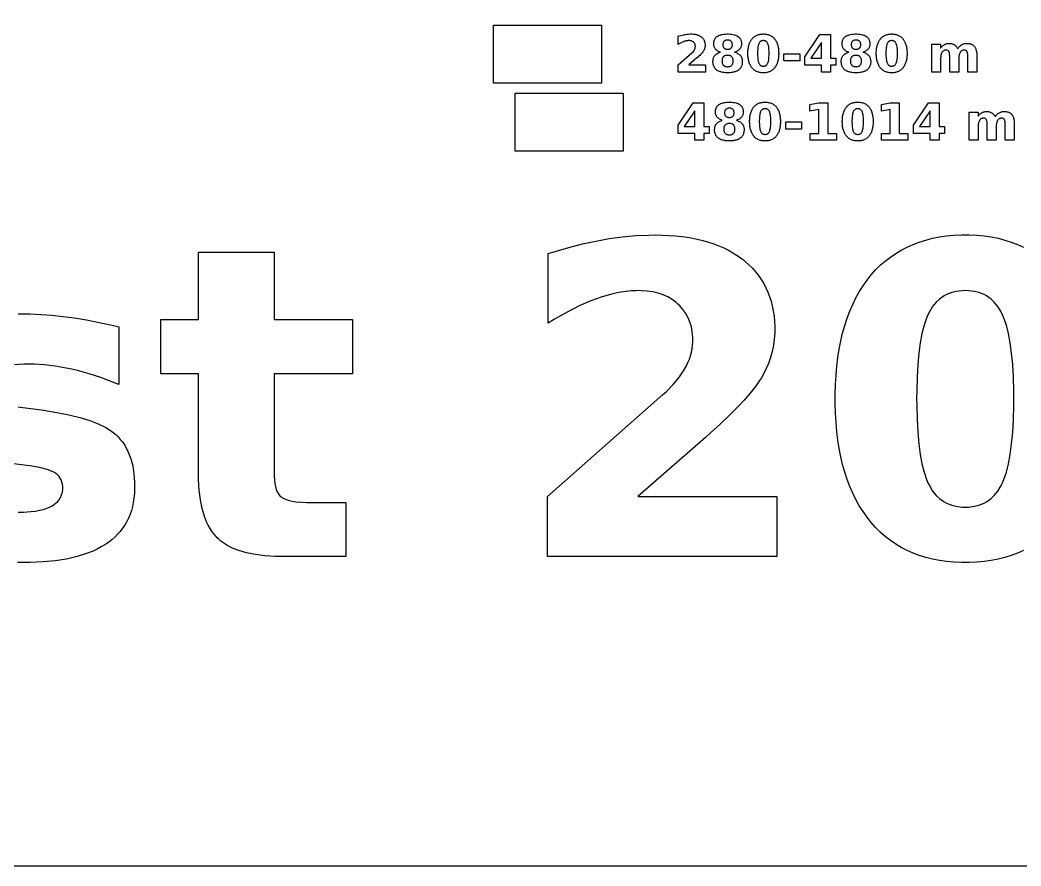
# Model space of a CAD drawing. Header units: millimetres. Extents: x 0 to 570, y 0 to 420.
# Drawn here: x 344.8 to 465.2, y 0 to 101.8 of the extents above; entities that cross this region are included whole.
import ezdxf

# ---------------------------------------------------------------- set-up
doc = ezdxf.new("R2010")
doc.units = ezdxf.units.MM
for name, color, linetype in [('LEGEND_SWATCH', 7, 'Continuous'), ('LEGEND_TEXT', 7, 'Continuous'), ('PLAQUE_OUTLINE', 7, 'Continuous'), ('TEXT_OUTLINE', 7, 'Continuous')]:
    doc.layers.add(name, color=color, linetype=linetype)

msp = doc.modelspace()

# ---------------------------------------------------------------- linework, layer by layer
at = {"layer": 'LEGEND_SWATCH'}
for points in [[(414.77, 94.2), (401.77, 94.2), (401.77, 101.2), (414.77, 101.2)], [(417.38, 93), (417.38, 86), (404.38, 86), (404.38, 93)]]:
    msp.add_lwpolyline(points, close=True, dxfattribs=at)
at = {"layer": 'LEGEND_TEXT'}
for points in [[(425.96, 98.25), (425.98, 98.3), (426, 98.35), (426.02, 98.4), (426.03, 98.45), (426.04, 98.5), (426.04, 98.55), (426.05, 98.6), (426.05, 98.62), (426.05, 98.66), (426.04, 98.74), (426.03, 98.81), (426.01, 98.88), (425.98, 98.94), (425.95, 99), (425.91, 99.06), (425.86, 99.11), (425.84, 99.13), (425.81, 99.16), (425.75, 99.2), (425.69, 99.23), (425.62, 99.26), (425.55, 99.29), (425.48, 99.31), (425.4, 99.32), (425.31, 99.33), (425.27, 99.33), (425.24, 99.33), (425.17, 99.32), (425.1, 99.31), (425.02, 99.3), (424.95, 99.29), (424.87, 99.27), (424.76, 99.24), (424.68, 99.21), (424.6, 99.18), (424.43, 99.11), (424.26, 99.02), (424.08, 98.92), (423.99, 98.87), (423.99, 99.85), (424.09, 99.88), (424.28, 99.94), (424.47, 99.99), (424.67, 100.03), (424.76, 100.05), (424.86, 100.07), (425.05, 100.09), (425.23, 100.11), (425.42, 100.12), (425.51, 100.12), (425.61, 100.12), (425.8, 100.11), (425.94, 100.09), (426.03, 100.08), (426.11, 100.06), (426.19, 100.04), (426.27, 100.02), (426.34, 99.99), (426.42, 99.97), (426.49, 99.93), (426.55, 99.9), (426.62, 99.87), (426.68, 99.83), (426.74, 99.78), (426.77, 99.76), (426.8, 99.74), (426.85, 99.69), (426.9, 99.65), (426.94, 99.59), (426.98, 99.54), (427.02, 99.49), (427.06, 99.43), (427.09, 99.37), (427.12, 99.31), (427.14, 99.24), (427.16, 99.18), (427.18, 99.11), (427.19, 99.04), (427.2, 98.96), (427.21, 98.89), (427.22, 98.81), (427.22, 98.77), (427.21, 98.73), (427.21, 98.64), (427.2, 98.55), (427.18, 98.46), (427.16, 98.37), (427.13, 98.29), (427.09, 98.21), (427.05, 98.13), (427.03, 98.09), (427, 98.05), (426.94, 97.96), (426.87, 97.87), (426.78, 97.77), (426.68, 97.66), (426.57, 97.55), (426.44, 97.43), (426.3, 97.3), (426.23, 97.23), (425.27, 96.39), (427.25, 96.39), (427.25, 95.54), (423.98, 95.54), (423.98, 96.39), (425.62, 97.84), (425.67, 97.89), (425.77, 97.99), (425.85, 98.09), (425.92, 98.18), (425.94, 98.23)], [(428.44, 98.35), (428.4, 98.41), (428.36, 98.49), (428.32, 98.56), (428.3, 98.64), (428.28, 98.73), (428.27, 98.81), (428.26, 98.91), (428.26, 98.95), (428.26, 98.99), (428.26, 99.06), (428.27, 99.12), (428.28, 99.19), (428.29, 99.25), (428.31, 99.31), (428.33, 99.37), (428.35, 99.43), (428.38, 99.48), (428.41, 99.53), (428.44, 99.58), (428.48, 99.63), (428.52, 99.68), (428.56, 99.72), (428.61, 99.76), (428.66, 99.8), (428.68, 99.82), (428.71, 99.84), (428.77, 99.87), (428.83, 99.91), (428.89, 99.94), (428.95, 99.96), (429.02, 99.99), (429.09, 100.01), (429.17, 100.03), (429.29, 100.06), (429.46, 100.09), (429.64, 100.11), (429.83, 100.12), (429.93, 100.12), (430.03, 100.12), (430.22, 100.11), (430.4, 100.09), (430.57, 100.06), (430.73, 100.02), (430.83, 99.99), (430.9, 99.97), (430.97, 99.94), (431.03, 99.91), (431.09, 99.87), (431.14, 99.84), (431.17, 99.82), (431.2, 99.8), (431.25, 99.76), (431.29, 99.72), (431.34, 99.68), (431.38, 99.63), (431.41, 99.59), (431.45, 99.54), (431.48, 99.48), (431.5, 99.43), (431.53, 99.37), (431.55, 99.31), (431.56, 99.25), (431.58, 99.19), (431.59, 99.12), (431.59, 99.06), (431.6, 98.99), (431.6, 98.95), (431.6, 98.91), (431.59, 98.81), (431.58, 98.73), (431.56, 98.64), (431.53, 98.56), (431.5, 98.49), (431.46, 98.41), (431.41, 98.35), (431.39, 98.31), (431.36, 98.28), (431.3, 98.22), (431.24, 98.17), (431.17, 98.11), (431.09, 98.07), (431.01, 98.02), (430.92, 97.98), (430.82, 97.95), (430.77, 97.93), (430.82, 97.92), (430.93, 97.88), (431.03, 97.84), (431.13, 97.79), (431.21, 97.74), (431.29, 97.68), (431.36, 97.62), (431.43, 97.56), (431.46, 97.52), (431.49, 97.49), (431.54, 97.41), (431.58, 97.33), (431.62, 97.24), (431.65, 97.16), (431.67, 97.06), (431.69, 96.96), (431.69, 96.86), (431.69, 96.8), (431.69, 96.76), (431.69, 96.68), (431.68, 96.6), (431.67, 96.53), (431.66, 96.45), (431.64, 96.38), (431.62, 96.31), (431.6, 96.25), (431.57, 96.19), (431.54, 96.12), (431.5, 96.07), (431.46, 96.01), (431.42, 95.96), (431.38, 95.91), (431.33, 95.86), (431.28, 95.81), (431.25, 95.79), (431.22, 95.77), (431.16, 95.73), (431.1, 95.69), (431.03, 95.66), (430.96, 95.63), (430.89, 95.6), (430.82, 95.57), (430.74, 95.55), (430.66, 95.53), (430.57, 95.51), (430.48, 95.49), (430.39, 95.48), (430.24, 95.46), (430.04, 95.45), (429.93, 95.45), (429.82, 95.45), (429.62, 95.46), (429.47, 95.48), (429.38, 95.49), (429.29, 95.51), (429.2, 95.53), (429.12, 95.55), (429.04, 95.57), (428.96, 95.6), (428.89, 95.63), (428.82, 95.66), (428.76, 95.69), (428.69, 95.73), (428.63, 95.77), (428.61, 95.79), (428.58, 95.81), (428.53, 95.86), (428.48, 95.91), (428.43, 95.96), (428.39, 96.01), (428.35, 96.07), (428.32, 96.12), (428.29, 96.19), (428.26, 96.25), (428.23, 96.31), (428.21, 96.38), (428.19, 96.45), (428.18, 96.53), (428.17, 96.6), (428.16, 96.68), (428.16, 96.76), (428.16, 96.8), (428.16, 96.86), (428.17, 96.96), (428.18, 97.06), (428.2, 97.16), (428.23, 97.24), (428.27, 97.33), (428.31, 97.41), (428.36, 97.49), (428.39, 97.52), (428.42, 97.56), (428.49, 97.62), (428.56, 97.68), (428.64, 97.74), (428.73, 97.79), (428.82, 97.84), (428.92, 97.88), (429.03, 97.92), (429.08, 97.93), (429.03, 97.95), (428.94, 97.98), (428.85, 98.02), (428.76, 98.07), (428.69, 98.11), (428.62, 98.17), (428.55, 98.22), (428.49, 98.28), (428.47, 98.31)], [(435.91, 96.64), (435.87, 96.54), (435.83, 96.44), (435.78, 96.35), (435.73, 96.26), (435.68, 96.18), (435.62, 96.1), (435.59, 96.06), (435.56, 96.02), (435.5, 95.95), (435.43, 95.88), (435.36, 95.82), (435.29, 95.76), (435.21, 95.71), (435.14, 95.66), (435.05, 95.62), (434.97, 95.58), (434.88, 95.55), (434.79, 95.52), (434.69, 95.5), (434.59, 95.48), (434.49, 95.46), (434.39, 95.46), (434.28, 95.45), (434.23, 95.45), (434.17, 95.45), (434.06, 95.46), (433.96, 95.46), (433.86, 95.48), (433.76, 95.5), (433.66, 95.52), (433.57, 95.55), (433.48, 95.58), (433.4, 95.62), (433.31, 95.66), (433.23, 95.71), (433.16, 95.76), (433.08, 95.82), (433.01, 95.88), (432.95, 95.95), (432.88, 96.02), (432.85, 96.06), (432.82, 96.1), (432.77, 96.18), (432.71, 96.26), (432.67, 96.35), (432.62, 96.44), (432.58, 96.54), (432.54, 96.64), (432.51, 96.74), (432.48, 96.85), (432.45, 96.96), (432.43, 97.07), (432.41, 97.19), (432.39, 97.32), (432.38, 97.45), (432.38, 97.58), (432.37, 97.71), (432.37, 97.78), (432.37, 97.85), (432.38, 97.99), (432.38, 98.12), (432.39, 98.25), (432.41, 98.37), (432.43, 98.49), (432.45, 98.61), (432.48, 98.72), (432.51, 98.83), (432.54, 98.93), (432.58, 99.03), (432.62, 99.13), (432.67, 99.22), (432.71, 99.31), (432.77, 99.39), (432.82, 99.47), (432.85, 99.51), (432.88, 99.55), (432.95, 99.62), (433.01, 99.69), (433.08, 99.75), (433.16, 99.8), (433.23, 99.86), (433.31, 99.9), (433.4, 99.95), (433.48, 99.99), (433.57, 100.02), (433.66, 100.05), (433.76, 100.07), (433.86, 100.09), (433.96, 100.1), (434.06, 100.11), (434.17, 100.12), (434.23, 100.12), (434.28, 100.12), (434.39, 100.11), (434.49, 100.1), (434.59, 100.09), (434.69, 100.07), (434.79, 100.05), (434.88, 100.02), (434.97, 99.99), (435.05, 99.95), (435.14, 99.9), (435.21, 99.86), (435.29, 99.8), (435.36, 99.75), (435.43, 99.69), (435.5, 99.62), (435.56, 99.55), (435.59, 99.51), (435.62, 99.47), (435.68, 99.39), (435.73, 99.31), (435.78, 99.22), (435.83, 99.13), (435.87, 99.03), (435.91, 98.93), (435.94, 98.83), (435.97, 98.72), (436, 98.61), (436.02, 98.49), (436.04, 98.37), (436.05, 98.25), (436.06, 98.12), (436.07, 97.99), (436.08, 97.85), (436.08, 97.78), (436.08, 97.71), (436.07, 97.58), (436.06, 97.45), (436.05, 97.32), (436.04, 97.19), (436.02, 97.07), (436, 96.96), (435.97, 96.85), (435.94, 96.74)], [(439.21, 97.35), (441.01, 100.04), (442.3, 100.04), (442.3, 97.2), (442.94, 97.2), (442.94, 96.36), (442.3, 96.36), (442.3, 95.54), (441.21, 95.54), (441.21, 96.36), (439.21, 96.36)], [(443.84, 98.41), (443.8, 98.49), (443.77, 98.56), (443.74, 98.64), (443.72, 98.73), (443.71, 98.81), (443.7, 98.91), (443.7, 98.95), (443.7, 98.99), (443.71, 99.06), (443.71, 99.12), (443.72, 99.19), (443.74, 99.25), (443.75, 99.31), (443.77, 99.37), (443.8, 99.43), (443.82, 99.48), (443.85, 99.53), (443.89, 99.58), (443.92, 99.63), (443.96, 99.68), (444.01, 99.72), (444.05, 99.76), (444.1, 99.8), (444.13, 99.82), (444.16, 99.84), (444.21, 99.87), (444.27, 99.91), (444.33, 99.94), (444.4, 99.96), (444.47, 99.99), (444.54, 100.01), (444.61, 100.03), (444.73, 100.06), (444.9, 100.09), (445.08, 100.11), (445.28, 100.12), (445.38, 100.12), (445.48, 100.12), (445.67, 100.11), (445.85, 100.09), (446.02, 100.06), (446.17, 100.02), (446.28, 99.99), (446.35, 99.97), (446.41, 99.94), (446.48, 99.91), (446.53, 99.87), (446.59, 99.84), (446.62, 99.82), (446.64, 99.8), (446.69, 99.76), (446.74, 99.72), (446.78, 99.68), (446.82, 99.63), (446.86, 99.59), (446.89, 99.54), (446.92, 99.48), (446.95, 99.43), (446.97, 99.37), (446.99, 99.31), (447.01, 99.25), (447.02, 99.19), (447.03, 99.12), (447.04, 99.06), (447.04, 98.99), (447.04, 98.95), (447.04, 98.91), (447.04, 98.81), (447.02, 98.73), (447, 98.64), (446.98, 98.56), (446.94, 98.49), (446.9, 98.41), (446.86, 98.35), (446.83, 98.31), (446.81, 98.28), (446.75, 98.22), (446.68, 98.17), (446.61, 98.11), (446.53, 98.07), (446.45, 98.02), (446.36, 97.98), (446.26, 97.95), (446.21, 97.93), (446.27, 97.92), (446.38, 97.88), (446.48, 97.84), (446.57, 97.79), (446.66, 97.74), (446.74, 97.68), (446.81, 97.62), (446.88, 97.56), (446.91, 97.52), (446.93, 97.49), (446.99, 97.41), (447.03, 97.33), (447.07, 97.24), (447.09, 97.16), (447.12, 97.06), (447.13, 96.96), (447.14, 96.86), (447.14, 96.8), (447.14, 96.76), (447.14, 96.68), (447.13, 96.6), (447.12, 96.53), (447.1, 96.45), (447.09, 96.38), (447.07, 96.31), (447.04, 96.25), (447.01, 96.19), (446.98, 96.12), (446.95, 96.07), (446.91, 96.01), (446.87, 95.96), (446.82, 95.91), (446.77, 95.86), (446.72, 95.81), (446.69, 95.79), (446.67, 95.77), (446.61, 95.73), (446.55, 95.69), (446.48, 95.66), (446.41, 95.63), (446.34, 95.6), (446.26, 95.57), (446.18, 95.55), (446.1, 95.53), (446.02, 95.51), (445.93, 95.49), (445.83, 95.48), (445.69, 95.46), (445.48, 95.45), (445.38, 95.45), (445.27, 95.45), (445.06, 95.46), (444.92, 95.48), (444.82, 95.49), (444.73, 95.51), (444.65, 95.53), (444.57, 95.55), (444.49, 95.57), (444.41, 95.6), (444.34, 95.63), (444.27, 95.66), (444.2, 95.69), (444.14, 95.73), (444.08, 95.77), (444.05, 95.79), (444.02, 95.81), (443.97, 95.86), (443.92, 95.91), (443.88, 95.96), (443.84, 96.01), (443.8, 96.07), (443.76, 96.12), (443.73, 96.19), (443.7, 96.25), (443.68, 96.31), (443.66, 96.38), (443.64, 96.45), (443.63, 96.53), (443.62, 96.6), (443.61, 96.68), (443.61, 96.76), (443.6, 96.8), (443.61, 96.86), (443.61, 96.96), (443.63, 97.06), (443.65, 97.16), (443.68, 97.24), (443.71, 97.33), (443.76, 97.41), (443.81, 97.49), (443.84, 97.52), (443.87, 97.56), (443.93, 97.62), (444.01, 97.68), (444.09, 97.74), (444.17, 97.79), (444.27, 97.84), (444.37, 97.88), (444.47, 97.92), (444.53, 97.93), (444.48, 97.95), (444.38, 97.98), (444.29, 98.02), (444.21, 98.07), (444.13, 98.11), (444.06, 98.17), (444, 98.22), (443.94, 98.28), (443.91, 98.31), (443.89, 98.35)], [(451.35, 96.64), (451.31, 96.54), (451.27, 96.44), (451.23, 96.35), (451.18, 96.26), (451.13, 96.18), (451.07, 96.1), (451.04, 96.06), (451.01, 96.02), (450.95, 95.95), (450.88, 95.88), (450.81, 95.82), (450.74, 95.76), (450.66, 95.71), (450.58, 95.66), (450.5, 95.62), (450.41, 95.58), (450.32, 95.55), (450.23, 95.52), (450.14, 95.5), (450.04, 95.48), (449.94, 95.46), (449.83, 95.46), (449.73, 95.45), (449.67, 95.45), (449.62, 95.45), (449.51, 95.46), (449.4, 95.46), (449.3, 95.48), (449.2, 95.5), (449.11, 95.52), (449.02, 95.55), (448.93, 95.58), (448.84, 95.62), (448.76, 95.66), (448.68, 95.71), (448.6, 95.76), (448.53, 95.82), (448.46, 95.88), (448.39, 95.95), (448.33, 96.02), (448.3, 96.06), (448.27, 96.1), (448.21, 96.18), (448.16, 96.26), (448.11, 96.35), (448.07, 96.44), (448.03, 96.54), (447.99, 96.64), (447.95, 96.74), (447.92, 96.85), (447.9, 96.96), (447.87, 97.07), (447.86, 97.19), (447.84, 97.32), (447.83, 97.45), (447.82, 97.58), (447.82, 97.71), (447.82, 97.78), (447.82, 97.85), (447.82, 97.99), (447.83, 98.12), (447.84, 98.25), (447.86, 98.37), (447.87, 98.49), (447.9, 98.61), (447.92, 98.72), (447.95, 98.83), (447.99, 98.93), (448.03, 99.03), (448.07, 99.13), (448.11, 99.22), (448.16, 99.31), (448.21, 99.39), (448.27, 99.47), (448.3, 99.51), (448.33, 99.55), (448.39, 99.62), (448.46, 99.69), (448.53, 99.75), (448.6, 99.8), (448.68, 99.86), (448.76, 99.9), (448.84, 99.95), (448.93, 99.99), (449.02, 100.02), (449.11, 100.05), (449.2, 100.07), (449.3, 100.09), (449.4, 100.1), (449.51, 100.11), (449.62, 100.12), (449.67, 100.12), (449.73, 100.12), (449.83, 100.11), (449.94, 100.1), (450.04, 100.09), (450.14, 100.07), (450.23, 100.05), (450.32, 100.02), (450.41, 99.99), (450.5, 99.95), (450.58, 99.9), (450.66, 99.86), (450.74, 99.8), (450.81, 99.75), (450.88, 99.69), (450.95, 99.62), (451.01, 99.55), (451.04, 99.51), (451.07, 99.47), (451.13, 99.39), (451.18, 99.31), (451.23, 99.22), (451.27, 99.13), (451.31, 99.03), (451.35, 98.93), (451.39, 98.83), (451.42, 98.72), (451.44, 98.61), (451.46, 98.49), (451.48, 98.37), (451.5, 98.25), (451.51, 98.12), (451.52, 97.99), (451.52, 97.85), (451.52, 97.78), (451.52, 97.71), (451.52, 97.58), (451.51, 97.45), (451.5, 97.32), (451.48, 97.19), (451.46, 97.07), (451.44, 96.96), (451.42, 96.85), (451.39, 96.74)], [(429.52, 98.4), (429.56, 98.37), (429.61, 98.35), (429.66, 98.32), (429.71, 98.31), (429.77, 98.29), (429.83, 98.28), (429.9, 98.28), (429.93, 98.28), (429.96, 98.28), (430.03, 98.28), (430.09, 98.29), (430.14, 98.31), (430.2, 98.32), (430.24, 98.35), (430.29, 98.37), (430.33, 98.4), (430.35, 98.42), (430.37, 98.44), (430.4, 98.48), (430.43, 98.52), (430.45, 98.57), (430.47, 98.62), (430.48, 98.68), (430.49, 98.74), (430.5, 98.8), (430.5, 98.84), (430.5, 98.87), (430.49, 98.93), (430.48, 98.99), (430.47, 99.05), (430.45, 99.1), (430.43, 99.14), (430.4, 99.19), (430.37, 99.23), (430.35, 99.25), (430.33, 99.26), (430.29, 99.29), (430.24, 99.32), (430.2, 99.34), (430.14, 99.36), (430.09, 99.38), (430.03, 99.38), (429.96, 99.39), (429.93, 99.39), (429.9, 99.39), (429.83, 99.38), (429.77, 99.38), (429.71, 99.36), (429.66, 99.34), (429.61, 99.32), (429.56, 99.29), (429.52, 99.26), (429.5, 99.25), (429.49, 99.23), (429.45, 99.19), (429.43, 99.14), (429.4, 99.1), (429.38, 99.04), (429.37, 98.99), (429.36, 98.93), (429.36, 98.87), (429.35, 98.84), (429.36, 98.8), (429.36, 98.74), (429.37, 98.68), (429.38, 98.62), (429.4, 98.57), (429.43, 98.52), (429.45, 98.48), (429.49, 98.44), (429.5, 98.42)], [(434.74, 99.02), (434.69, 99.1), (434.64, 99.16), (434.59, 99.2), (434.56, 99.23), (434.53, 99.25), (434.49, 99.27), (434.46, 99.29), (434.42, 99.3), (434.36, 99.31), (434.27, 99.32), (434.23, 99.33), (434.18, 99.32), (434.09, 99.31), (434.03, 99.3), (433.99, 99.29), (433.96, 99.27), (433.92, 99.25), (433.89, 99.23), (433.86, 99.2), (433.81, 99.16), (433.76, 99.1), (433.71, 99.02), (433.69, 98.98), (433.67, 98.94), (433.64, 98.83), (433.61, 98.72), (433.58, 98.58), (433.56, 98.44), (433.55, 98.27), (433.54, 98.09), (433.53, 97.9), (433.53, 97.79), (433.53, 97.69), (433.54, 97.49), (433.55, 97.31), (433.56, 97.14), (433.58, 96.99), (433.61, 96.86), (433.64, 96.74), (433.67, 96.63), (433.69, 96.59), (433.71, 96.55), (433.76, 96.47), (433.81, 96.4), (433.86, 96.36), (433.89, 96.34), (433.92, 96.32), (433.96, 96.3), (433.99, 96.28), (434.03, 96.27), (434.09, 96.25), (434.18, 96.24), (434.23, 96.24), (434.27, 96.24), (434.36, 96.25), (434.42, 96.27), (434.46, 96.28), (434.49, 96.3), (434.53, 96.32), (434.56, 96.34), (434.59, 96.36), (434.64, 96.4), (434.69, 96.47), (434.73, 96.55), (434.76, 96.59), (434.77, 96.63), (434.81, 96.74), (434.84, 96.86), (434.87, 96.99), (434.89, 97.14), (434.9, 97.31), (434.91, 97.49), (434.92, 97.69), (434.92, 97.79), (434.92, 97.9), (434.91, 98.09), (434.9, 98.27), (434.89, 98.44), (434.87, 98.58), (434.84, 98.72), (434.81, 98.83), (434.78, 98.94), (434.76, 98.98)], [(439.93, 97.2), (441.21, 97.2), (441.21, 99.08)], [(445.01, 98.37), (445.06, 98.35), (445.11, 98.32), (445.16, 98.31), (445.22, 98.29), (445.28, 98.28), (445.34, 98.28), (445.38, 98.28), (445.41, 98.28), (445.47, 98.28), (445.53, 98.29), (445.59, 98.31), (445.64, 98.32), (445.69, 98.35), (445.74, 98.37), (445.78, 98.4), (445.79, 98.42), (445.81, 98.44), (445.85, 98.48), (445.87, 98.52), (445.9, 98.57), (445.91, 98.62), (445.93, 98.68), (445.94, 98.74), (445.94, 98.8), (445.94, 98.84), (445.94, 98.87), (445.94, 98.93), (445.93, 98.99), (445.91, 99.05), (445.9, 99.1), (445.87, 99.14), (445.85, 99.19), (445.81, 99.23), (445.79, 99.25), (445.78, 99.26), (445.74, 99.29), (445.69, 99.32), (445.64, 99.34), (445.59, 99.36), (445.53, 99.38), (445.47, 99.38), (445.41, 99.39), (445.38, 99.39), (445.34, 99.39), (445.28, 99.38), (445.22, 99.38), (445.16, 99.36), (445.11, 99.34), (445.06, 99.32), (445.01, 99.29), (444.97, 99.26), (444.95, 99.25), (444.93, 99.23), (444.9, 99.19), (444.87, 99.14), (444.85, 99.1), (444.83, 99.04), (444.82, 98.99), (444.81, 98.93), (444.8, 98.87), (444.8, 98.84), (444.8, 98.8), (444.81, 98.74), (444.82, 98.68), (444.83, 98.62), (444.85, 98.57), (444.87, 98.52), (444.9, 98.48), (444.93, 98.44), (444.95, 98.42), (444.97, 98.4)], [(450.18, 99.02), (450.14, 99.1), (450.08, 99.16), (450.04, 99.2), (450.01, 99.23), (449.97, 99.25), (449.94, 99.27), (449.9, 99.29), (449.86, 99.3), (449.8, 99.31), (449.72, 99.32), (449.67, 99.33), (449.63, 99.32), (449.54, 99.31), (449.48, 99.3), (449.44, 99.29), (449.4, 99.27), (449.37, 99.25), (449.33, 99.23), (449.3, 99.2), (449.26, 99.16), (449.21, 99.1), (449.16, 99.02), (449.14, 98.98), (449.12, 98.94), (449.08, 98.83), (449.05, 98.72), (449.03, 98.58), (449.01, 98.44), (448.99, 98.27), (448.98, 98.09), (448.98, 97.9), (448.98, 97.79), (448.98, 97.69), (448.98, 97.49), (448.99, 97.31), (449.01, 97.14), (449.03, 96.99), (449.05, 96.86), (449.08, 96.74), (449.12, 96.63), (449.14, 96.59), (449.16, 96.55), (449.21, 96.47), (449.26, 96.4), (449.3, 96.36), (449.33, 96.34), (449.37, 96.32), (449.4, 96.3), (449.44, 96.28), (449.48, 96.27), (449.54, 96.25), (449.63, 96.24), (449.67, 96.24), (449.72, 96.24), (449.8, 96.25), (449.86, 96.27), (449.9, 96.28), (449.94, 96.3), (449.97, 96.32), (450.01, 96.34), (450.04, 96.36), (450.08, 96.4), (450.13, 96.47), (450.18, 96.55), (450.2, 96.59), (450.22, 96.63), (450.26, 96.74), (450.29, 96.86), (450.31, 96.99), (450.33, 97.14), (450.35, 97.31), (450.36, 97.49), (450.36, 97.69), (450.36, 97.79), (450.36, 97.9), (450.36, 98.09), (450.35, 98.27), (450.33, 98.44), (450.31, 98.58), (450.29, 98.72), (450.26, 98.83), (450.22, 98.94), (450.2, 98.98)], [(458.13, 98.85), (458.21, 98.89), (458.28, 98.92), (458.36, 98.94), (458.43, 98.96), (458.51, 98.98), (458.59, 98.99), (458.68, 98.99), (458.72, 98.99), (458.79, 98.99), (458.93, 98.98), (459.02, 98.97), (459.09, 98.95), (459.15, 98.94), (459.2, 98.92), (459.26, 98.89), (459.31, 98.87), (459.36, 98.84), (459.41, 98.81), (459.46, 98.78), (459.5, 98.74), (459.55, 98.7), (459.59, 98.66), (459.6, 98.64), (459.62, 98.61), (459.66, 98.57), (459.69, 98.52), (459.72, 98.46), (459.75, 98.41), (459.78, 98.35), (459.81, 98.26), (459.85, 98.13), (459.88, 97.99), (459.9, 97.84), (459.91, 97.68), (459.91, 97.59), (459.91, 95.54), (458.82, 95.54), (458.82, 97.3), (458.83, 97.34), (458.83, 97.38), (458.83, 97.43), (458.83, 97.5), (458.83, 97.54), (458.83, 97.63), (458.82, 97.7), (458.81, 97.78), (458.8, 97.84), (458.78, 97.9), (458.76, 97.95), (458.74, 98), (458.72, 98.02), (458.71, 98.04), (458.68, 98.07), (458.65, 98.1), (458.61, 98.13), (458.56, 98.15), (458.52, 98.17), (458.47, 98.18), (458.41, 98.18), (458.38, 98.18), (458.35, 98.18), (458.27, 98.17), (458.21, 98.16), (458.14, 98.13), (458.08, 98.1), (458.03, 98.06), (457.98, 98.01), (457.93, 97.96), (457.91, 97.93), (457.89, 97.9), (457.85, 97.82), (457.82, 97.75), (457.79, 97.66), (457.77, 97.57), (457.76, 97.47), (457.74, 97.37), (457.74, 97.25), (457.74, 97.2), (457.74, 95.54), (456.65, 95.54), (456.65, 97.3), (456.65, 97.37), (456.65, 97.49), (456.64, 97.61), (456.63, 97.71), (456.62, 97.8), (456.61, 97.88), (456.59, 97.94), (456.57, 98), (456.55, 98.02), (456.54, 98.04), (456.51, 98.07), (456.48, 98.1), (456.44, 98.13), (456.4, 98.15), (456.35, 98.17), (456.3, 98.18), (456.24, 98.18), (456.21, 98.18), (456.17, 98.18), (456.1, 98.17), (456.03, 98.16), (455.97, 98.13), (455.91, 98.1), (455.85, 98.06), (455.8, 98.01), (455.75, 97.96), (455.73, 97.93), (455.71, 97.89), (455.67, 97.82), (455.64, 97.75), (455.62, 97.66), (455.6, 97.57), (455.58, 97.47), (455.57, 97.37), (455.56, 97.26), (455.56, 97.2), (455.56, 95.54), (454.48, 95.54), (454.48, 98.91), (455.56, 98.91), (455.56, 98.42), (455.59, 98.45), (455.64, 98.52), (455.69, 98.58), (455.75, 98.64), (455.81, 98.7), (455.86, 98.75), (455.93, 98.79), (455.99, 98.83), (456.02, 98.85), (456.05, 98.87), (456.12, 98.9), (456.19, 98.93), (456.26, 98.95), (456.33, 98.97), (456.4, 98.98), (456.47, 98.99), (456.55, 98.99), (456.59, 98.99), (456.63, 98.99), (456.72, 98.99), (456.8, 98.98), (456.88, 98.96), (456.96, 98.94), (457.03, 98.91), (457.1, 98.88), (457.17, 98.85), (457.21, 98.83), (457.24, 98.8), (457.3, 98.76), (457.36, 98.71), (457.42, 98.65), (457.47, 98.59), (457.51, 98.53), (457.56, 98.46), (457.59, 98.39), (457.61, 98.35), (457.64, 98.39), (457.69, 98.47), (457.75, 98.53), (457.81, 98.6), (457.87, 98.66), (457.93, 98.71), (458, 98.76), (458.06, 98.81), (458.1, 98.83)], [(429.41, 97.35), (429.37, 97.3), (429.34, 97.25), (429.31, 97.19), (429.29, 97.12), (429.27, 97.06), (429.26, 96.98), (429.26, 96.9), (429.26, 96.86), (429.26, 96.82), (429.26, 96.74), (429.27, 96.67), (429.29, 96.6), (429.31, 96.54), (429.34, 96.48), (429.37, 96.43), (429.41, 96.38), (429.43, 96.36), (429.45, 96.33), (429.5, 96.3), (429.55, 96.26), (429.61, 96.24), (429.67, 96.21), (429.74, 96.2), (429.81, 96.19), (429.89, 96.18), (429.93, 96.18), (429.97, 96.18), (430.05, 96.19), (430.12, 96.2), (430.18, 96.21), (430.25, 96.24), (430.3, 96.26), (430.36, 96.3), (430.4, 96.33), (430.43, 96.36), (430.45, 96.38), (430.48, 96.43), (430.52, 96.48), (430.54, 96.54), (430.56, 96.6), (430.58, 96.67), (430.59, 96.74), (430.6, 96.82), (430.6, 96.86), (430.6, 96.91), (430.59, 96.98), (430.58, 97.06), (430.56, 97.13), (430.54, 97.19), (430.52, 97.25), (430.48, 97.3), (430.45, 97.35), (430.43, 97.37), (430.4, 97.4), (430.36, 97.43), (430.3, 97.47), (430.25, 97.5), (430.18, 97.52), (430.12, 97.53), (430.05, 97.55), (429.97, 97.55), (429.93, 97.55), (429.89, 97.55), (429.81, 97.55), (429.74, 97.53), (429.67, 97.52), (429.61, 97.5), (429.55, 97.47), (429.5, 97.43), (429.45, 97.39), (429.43, 97.37)], [(438.6, 96.88), (436.71, 96.88), (436.71, 97.75), (438.6, 97.75)], [(444.82, 97.3), (444.78, 97.25), (444.76, 97.19), (444.73, 97.12), (444.72, 97.06), (444.71, 96.98), (444.7, 96.9), (444.7, 96.86), (444.7, 96.82), (444.71, 96.74), (444.72, 96.67), (444.73, 96.6), (444.76, 96.54), (444.78, 96.48), (444.82, 96.43), (444.85, 96.38), (444.88, 96.36), (444.9, 96.33), (444.95, 96.3), (445, 96.26), (445.06, 96.24), (445.12, 96.21), (445.19, 96.2), (445.26, 96.19), (445.34, 96.18), (445.38, 96.18), (445.42, 96.18), (445.49, 96.19), (445.56, 96.2), (445.63, 96.21), (445.69, 96.24), (445.75, 96.26), (445.8, 96.3), (445.85, 96.33), (445.87, 96.36), (445.89, 96.38), (445.93, 96.43), (445.96, 96.48), (445.99, 96.54), (446.01, 96.6), (446.03, 96.67), (446.04, 96.74), (446.04, 96.82), (446.04, 96.86), (446.04, 96.91), (446.04, 96.98), (446.03, 97.06), (446.01, 97.13), (445.99, 97.19), (445.96, 97.25), (445.93, 97.3), (445.89, 97.35), (445.87, 97.37), (445.85, 97.4), (445.8, 97.43), (445.75, 97.47), (445.69, 97.5), (445.63, 97.52), (445.56, 97.53), (445.49, 97.55), (445.42, 97.55), (445.38, 97.55), (445.34, 97.55), (445.26, 97.55), (445.19, 97.53), (445.12, 97.52), (445.06, 97.5), (445, 97.47), (444.95, 97.43), (444.9, 97.39), (444.88, 97.37), (444.85, 97.35)], [(425.78, 91.84), (427.07, 91.84), (427.07, 89), (427.71, 89), (427.71, 88.16), (427.07, 88.16), (427.07, 87.34), (425.97, 87.34), (425.97, 88.16), (423.98, 88.16), (423.98, 89.15)], [(428.65, 90.15), (428.61, 90.21), (428.57, 90.29), (428.53, 90.36), (428.51, 90.44), (428.49, 90.53), (428.48, 90.61), (428.47, 90.71), (428.47, 90.75), (428.47, 90.79), (428.47, 90.86), (428.48, 90.92), (428.49, 90.99), (428.5, 91.05), (428.52, 91.11), (428.54, 91.17), (428.56, 91.23), (428.59, 91.28), (428.62, 91.33), (428.65, 91.38), (428.69, 91.43), (428.73, 91.48), (428.77, 91.52), (428.82, 91.56), (428.87, 91.6), (428.89, 91.62), (428.92, 91.64), (428.98, 91.67), (429.04, 91.71), (429.1, 91.74), (429.16, 91.76), (429.23, 91.79), (429.3, 91.81), (429.38, 91.83), (429.5, 91.86), (429.67, 91.89), (429.85, 91.91), (430.04, 91.92), (430.14, 91.92), (430.24, 91.92), (430.43, 91.91), (430.61, 91.89), (430.78, 91.86), (430.94, 91.82), (431.04, 91.79), (431.11, 91.77), (431.18, 91.74), (431.24, 91.71), (431.3, 91.67), (431.35, 91.64), (431.38, 91.62), (431.41, 91.6), (431.46, 91.56), (431.5, 91.52), (431.55, 91.48), (431.59, 91.43), (431.62, 91.39), (431.66, 91.34), (431.69, 91.28), (431.71, 91.23), (431.74, 91.17), (431.76, 91.11), (431.77, 91.05), (431.79, 90.99), (431.8, 90.92), (431.8, 90.86), (431.81, 90.79), (431.81, 90.75), (431.81, 90.71), (431.8, 90.61), (431.79, 90.53), (431.77, 90.44), (431.74, 90.36), (431.71, 90.29), (431.67, 90.21), (431.62, 90.15), (431.6, 90.11), (431.57, 90.08), (431.51, 90.02), (431.45, 89.97), (431.38, 89.91), (431.3, 89.87), (431.22, 89.82), (431.13, 89.78), (431.03, 89.75), (430.98, 89.73), (431.04, 89.72), (431.14, 89.68), (431.24, 89.64), (431.34, 89.59), (431.42, 89.54), (431.5, 89.48), (431.57, 89.42), (431.64, 89.36), (431.67, 89.32), (431.7, 89.29), (431.75, 89.21), (431.79, 89.13), (431.83, 89.04), (431.86, 88.96), (431.88, 88.86), (431.9, 88.76), (431.9, 88.66), (431.9, 88.6), (431.9, 88.56), (431.9, 88.48), (431.89, 88.4), (431.88, 88.33), (431.87, 88.25), (431.85, 88.18), (431.83, 88.11), (431.81, 88.05), (431.78, 87.99), (431.75, 87.92), (431.71, 87.87), (431.67, 87.81), (431.63, 87.76), (431.59, 87.71), (431.54, 87.66), (431.49, 87.61), (431.46, 87.59), (431.43, 87.57), (431.37, 87.53), (431.31, 87.49), (431.24, 87.46), (431.18, 87.43), (431.1, 87.4), (431.03, 87.37), (430.95, 87.35), (430.87, 87.33), (430.78, 87.31), (430.69, 87.29), (430.6, 87.28), (430.45, 87.26), (430.25, 87.25), (430.14, 87.25), (430.03, 87.25), (429.83, 87.26), (429.68, 87.28), (429.59, 87.29), (429.5, 87.31), (429.41, 87.33), (429.33, 87.35), (429.25, 87.37), (429.17, 87.4), (429.1, 87.43), (429.03, 87.46), (428.97, 87.49), (428.9, 87.53), (428.84, 87.57), (428.82, 87.59), (428.79, 87.61), (428.74, 87.66), (428.69, 87.71), (428.64, 87.76), (428.6, 87.81), (428.56, 87.87), (428.53, 87.92), (428.5, 87.99), (428.47, 88.05), (428.44, 88.11), (428.42, 88.18), (428.4, 88.25), (428.39, 88.33), (428.38, 88.4), (428.37, 88.48), (428.37, 88.56), (428.37, 88.6), (428.37, 88.66), (428.38, 88.76), (428.39, 88.86), (428.41, 88.96), (428.44, 89.04), (428.48, 89.13), (428.52, 89.21), (428.57, 89.29), (428.6, 89.32), (428.63, 89.36), (428.7, 89.42), (428.77, 89.48), (428.85, 89.54), (428.94, 89.59), (429.03, 89.64), (429.13, 89.68), (429.24, 89.72), (429.29, 89.73), (429.24, 89.75), (429.15, 89.78), (429.06, 89.82), (428.97, 89.87), (428.9, 89.91), (428.83, 89.97), (428.76, 90.02), (428.7, 90.08), (428.68, 90.11)], [(436.12, 88.44), (436.08, 88.34), (436.04, 88.24), (435.99, 88.15), (435.94, 88.06), (435.89, 87.98), (435.83, 87.9), (435.8, 87.86), (435.77, 87.82), (435.71, 87.75), (435.64, 87.68), (435.57, 87.62), (435.5, 87.56), (435.42, 87.51), (435.35, 87.46), (435.26, 87.42), (435.18, 87.38), (435.09, 87.35), (435, 87.32), (434.9, 87.3), (434.8, 87.28), (434.7, 87.26), (434.6, 87.26), (434.49, 87.25), (434.44, 87.25), (434.38, 87.25), (434.27, 87.26), (434.17, 87.26), (434.07, 87.28), (433.97, 87.3), (433.87, 87.32), (433.78, 87.35), (433.69, 87.38), (433.61, 87.42), (433.52, 87.46), (433.44, 87.51), (433.37, 87.56), (433.29, 87.62), (433.22, 87.68), (433.16, 87.75), (433.09, 87.82), (433.06, 87.86), (433.03, 87.9), (432.98, 87.98), (432.93, 88.06), (432.88, 88.15), (432.83, 88.24), (432.79, 88.34), (432.75, 88.44), (432.72, 88.54), (432.69, 88.65), (432.66, 88.76), (432.64, 88.87), (432.62, 88.99), (432.6, 89.12), (432.59, 89.25), (432.59, 89.38), (432.58, 89.51), (432.58, 89.58), (432.58, 89.65), (432.59, 89.79), (432.59, 89.92), (432.6, 90.05), (432.62, 90.17), (432.64, 90.29), (432.66, 90.41), (432.69, 90.52), (432.72, 90.63), (432.75, 90.73), (432.79, 90.83), (432.83, 90.93), (432.88, 91.02), (432.93, 91.11), (432.98, 91.19), (433.03, 91.27), (433.06, 91.31), (433.09, 91.35), (433.16, 91.42), (433.22, 91.49), (433.29, 91.55), (433.37, 91.6), (433.44, 91.66), (433.52, 91.7), (433.61, 91.75), (433.69, 91.79), (433.78, 91.82), (433.87, 91.85), (433.97, 91.87), (434.07, 91.89), (434.17, 91.9), (434.27, 91.91), (434.38, 91.92), (434.44, 91.92), (434.49, 91.92), (434.6, 91.91), (434.7, 91.9), (434.8, 91.89), (434.9, 91.87), (435, 91.85), (435.09, 91.82), (435.18, 91.79), (435.26, 91.75), (435.35, 91.7), (435.42, 91.66), (435.5, 91.6), (435.57, 91.55), (435.64, 91.49), (435.71, 91.42), (435.77, 91.35), (435.8, 91.31), (435.83, 91.27), (435.89, 91.19), (435.94, 91.11), (435.99, 91.02), (436.04, 90.93), (436.08, 90.83), (436.12, 90.73), (436.15, 90.63), (436.18, 90.52), (436.21, 90.41), (436.23, 90.29), (436.25, 90.17), (436.26, 90.05), (436.27, 89.92), (436.28, 89.79), (436.29, 89.65), (436.29, 89.58), (436.29, 89.51), (436.28, 89.38), (436.27, 89.25), (436.26, 89.12), (436.25, 88.99), (436.23, 88.87), (436.21, 88.76), (436.18, 88.65), (436.15, 88.54)], [(439.87, 88.14), (440.89, 88.14), (440.89, 91.05), (439.84, 90.83), (439.84, 91.62), (440.88, 91.84), (441.99, 91.84), (441.99, 88.14), (443.01, 88.14), (443.01, 87.34), (439.87, 87.34)], [(447.23, 88.34), (447.19, 88.24), (447.14, 88.15), (447.09, 88.06), (447.04, 87.98), (446.98, 87.9), (446.96, 87.86), (446.92, 87.82), (446.86, 87.75), (446.79, 87.68), (446.72, 87.62), (446.65, 87.56), (446.58, 87.51), (446.5, 87.46), (446.41, 87.42), (446.33, 87.38), (446.24, 87.35), (446.15, 87.32), (446.05, 87.3), (445.95, 87.28), (445.85, 87.26), (445.75, 87.26), (445.64, 87.25), (445.59, 87.25), (445.53, 87.25), (445.42, 87.26), (445.32, 87.26), (445.22, 87.28), (445.12, 87.3), (445.02, 87.32), (444.93, 87.35), (444.84, 87.38), (444.76, 87.42), (444.67, 87.46), (444.59, 87.51), (444.52, 87.56), (444.45, 87.62), (444.38, 87.68), (444.31, 87.75), (444.25, 87.82), (444.22, 87.86), (444.19, 87.9), (444.13, 87.98), (444.08, 88.06), (444.03, 88.15), (443.98, 88.24), (443.94, 88.34), (443.9, 88.44), (443.87, 88.54), (443.84, 88.65), (443.81, 88.76), (443.79, 88.87), (443.77, 88.99), (443.76, 89.12), (443.74, 89.25), (443.74, 89.38), (443.73, 89.51), (443.73, 89.58), (443.73, 89.65), (443.74, 89.79), (443.74, 89.92), (443.76, 90.05), (443.77, 90.17), (443.79, 90.29), (443.81, 90.41), (443.84, 90.52), (443.87, 90.63), (443.9, 90.73), (443.94, 90.83), (443.98, 90.93), (444.03, 91.02), (444.08, 91.11), (444.13, 91.19), (444.19, 91.27), (444.22, 91.31), (444.25, 91.35), (444.31, 91.42), (444.38, 91.49), (444.45, 91.55), (444.52, 91.6), (444.59, 91.66), (444.67, 91.7), (444.76, 91.75), (444.84, 91.79), (444.93, 91.82), (445.02, 91.85), (445.12, 91.87), (445.22, 91.89), (445.32, 91.9), (445.42, 91.91), (445.53, 91.92), (445.59, 91.92), (445.64, 91.92), (445.75, 91.91), (445.85, 91.9), (445.95, 91.89), (446.05, 91.87), (446.15, 91.85), (446.24, 91.82), (446.33, 91.79), (446.41, 91.75), (446.5, 91.7), (446.58, 91.66), (446.65, 91.6), (446.72, 91.55), (446.79, 91.49), (446.86, 91.42), (446.92, 91.35), (446.96, 91.31), (446.98, 91.27), (447.04, 91.19), (447.09, 91.11), (447.14, 91.02), (447.19, 90.93), (447.23, 90.83), (447.27, 90.73), (447.3, 90.63), (447.33, 90.52), (447.36, 90.41), (447.38, 90.29), (447.4, 90.17), (447.41, 90.05), (447.43, 89.92), (447.43, 89.79), (447.44, 89.65), (447.44, 89.58), (447.44, 89.51), (447.43, 89.38), (447.43, 89.25), (447.41, 89.12), (447.4, 88.99), (447.38, 88.87), (447.36, 88.76), (447.33, 88.65), (447.3, 88.54), (447.27, 88.44)], [(448.46, 87.34), (448.46, 88.14), (449.48, 88.14), (449.48, 91.05), (448.43, 90.83), (448.43, 91.62), (449.47, 91.84), (450.58, 91.84), (450.58, 88.14), (451.6, 88.14), (451.6, 87.34)], [(452.3, 89.15), (454.11, 91.84), (455.4, 91.84), (455.4, 89), (456.04, 89), (456.04, 88.16), (455.4, 88.16), (455.4, 87.34), (454.3, 87.34), (454.3, 88.16), (452.3, 88.16)], [(425.97, 89), (425.97, 90.88), (424.7, 89)], [(429.73, 90.2), (429.77, 90.17), (429.82, 90.15), (429.87, 90.12), (429.92, 90.11), (429.98, 90.09), (430.04, 90.08), (430.11, 90.08), (430.14, 90.08), (430.17, 90.08), (430.24, 90.08), (430.3, 90.09), (430.35, 90.11), (430.41, 90.12), (430.45, 90.15), (430.5, 90.17), (430.54, 90.2), (430.56, 90.22), (430.58, 90.24), (430.61, 90.28), (430.64, 90.32), (430.66, 90.37), (430.68, 90.42), (430.69, 90.48), (430.7, 90.54), (430.71, 90.6), (430.71, 90.64), (430.71, 90.67), (430.7, 90.73), (430.69, 90.79), (430.68, 90.85), (430.66, 90.9), (430.64, 90.94), (430.61, 90.99), (430.58, 91.03), (430.56, 91.05), (430.54, 91.06), (430.5, 91.09), (430.45, 91.12), (430.41, 91.14), (430.35, 91.16), (430.3, 91.18), (430.24, 91.18), (430.17, 91.19), (430.14, 91.19), (430.11, 91.19), (430.04, 91.18), (429.98, 91.18), (429.92, 91.16), (429.87, 91.14), (429.82, 91.12), (429.77, 91.09), (429.73, 91.06), (429.71, 91.05), (429.7, 91.03), (429.66, 90.99), (429.64, 90.94), (429.61, 90.9), (429.59, 90.84), (429.58, 90.79), (429.57, 90.73), (429.57, 90.67), (429.56, 90.64), (429.57, 90.6), (429.57, 90.54), (429.58, 90.48), (429.59, 90.42), (429.61, 90.37), (429.64, 90.32), (429.66, 90.28), (429.7, 90.24), (429.71, 90.22)], [(434.95, 90.82), (434.9, 90.9), (434.85, 90.96), (434.8, 91), (434.77, 91.03), (434.74, 91.05), (434.7, 91.07), (434.67, 91.09), (434.63, 91.1), (434.57, 91.11), (434.48, 91.12), (434.44, 91.13), (434.39, 91.12), (434.3, 91.11), (434.24, 91.1), (434.2, 91.09), (434.17, 91.07), (434.13, 91.05), (434.1, 91.03), (434.07, 91), (434.02, 90.96), (433.97, 90.9), (433.92, 90.82), (433.9, 90.78), (433.88, 90.74), (433.85, 90.63), (433.82, 90.52), (433.79, 90.38), (433.77, 90.24), (433.76, 90.07), (433.75, 89.89), (433.74, 89.7), (433.74, 89.59), (433.74, 89.49), (433.75, 89.29), (433.76, 89.11), (433.77, 88.94), (433.79, 88.79), (433.82, 88.66), (433.85, 88.54), (433.88, 88.43), (433.9, 88.39), (433.92, 88.35), (433.97, 88.27), (434.02, 88.2), (434.07, 88.16), (434.1, 88.14), (434.13, 88.12), (434.17, 88.1), (434.2, 88.08), (434.24, 88.07), (434.3, 88.05), (434.39, 88.04), (434.44, 88.04), (434.48, 88.04), (434.57, 88.05), (434.63, 88.07), (434.67, 88.08), (434.7, 88.1), (434.74, 88.12), (434.77, 88.14), (434.8, 88.16), (434.85, 88.2), (434.9, 88.27), (434.95, 88.35), (434.97, 88.39), (434.99, 88.43), (435.02, 88.54), (435.05, 88.66), (435.08, 88.79), (435.1, 88.94), (435.11, 89.11), (435.12, 89.29), (435.13, 89.49), (435.13, 89.59), (435.13, 89.7), (435.12, 89.89), (435.11, 90.07), (435.1, 90.24), (435.08, 90.38), (435.05, 90.52), (435.02, 90.63), (434.99, 90.74), (434.97, 90.78)], [(446.05, 90.9), (446, 90.96), (445.95, 91), (445.92, 91.03), (445.89, 91.05), (445.85, 91.07), (445.82, 91.09), (445.78, 91.1), (445.72, 91.11), (445.63, 91.12), (445.59, 91.13), (445.54, 91.12), (445.45, 91.11), (445.39, 91.1), (445.36, 91.09), (445.32, 91.07), (445.28, 91.05), (445.25, 91.03), (445.22, 91), (445.17, 90.96), (445.12, 90.9), (445.07, 90.82), (445.05, 90.78), (445.03, 90.74), (445, 90.63), (444.97, 90.52), (444.94, 90.38), (444.92, 90.24), (444.91, 90.07), (444.9, 89.89), (444.89, 89.7), (444.89, 89.59), (444.89, 89.49), (444.9, 89.29), (444.91, 89.11), (444.92, 88.94), (444.94, 88.79), (444.97, 88.66), (445, 88.54), (445.03, 88.43), (445.05, 88.39), (445.07, 88.35), (445.12, 88.27), (445.17, 88.2), (445.22, 88.16), (445.25, 88.14), (445.28, 88.12), (445.32, 88.1), (445.36, 88.08), (445.39, 88.07), (445.45, 88.05), (445.54, 88.04), (445.59, 88.04), (445.63, 88.04), (445.72, 88.05), (445.78, 88.07), (445.82, 88.08), (445.85, 88.1), (445.89, 88.12), (445.92, 88.14), (445.95, 88.16), (446, 88.2), (446.05, 88.27), (446.1, 88.35), (446.12, 88.39), (446.14, 88.43), (446.17, 88.54), (446.2, 88.66), (446.23, 88.79), (446.25, 88.94), (446.26, 89.11), (446.27, 89.29), (446.28, 89.49), (446.28, 89.59), (446.28, 89.7), (446.27, 89.89), (446.26, 90.07), (446.25, 90.24), (446.23, 90.38), (446.2, 90.52), (446.17, 90.63), (446.14, 90.74), (446.12, 90.78), (446.1, 90.82)], [(453.03, 89), (454.3, 89), (454.3, 90.88)], [(462.64, 90.65), (462.71, 90.69), (462.79, 90.72), (462.86, 90.74), (462.94, 90.76), (463.02, 90.78), (463.1, 90.79), (463.18, 90.79), (463.22, 90.79), (463.3, 90.79), (463.43, 90.78), (463.53, 90.77), (463.59, 90.75), (463.65, 90.74), (463.71, 90.72), (463.76, 90.69), (463.82, 90.67), (463.87, 90.64), (463.92, 90.61), (463.96, 90.58), (464.01, 90.54), (464.05, 90.5), (464.09, 90.46), (464.11, 90.44), (464.13, 90.41), (464.16, 90.37), (464.2, 90.32), (464.23, 90.26), (464.26, 90.21), (464.28, 90.15), (464.32, 90.06), (464.36, 89.93), (464.38, 89.79), (464.4, 89.64), (464.41, 89.48), (464.41, 89.39), (464.41, 87.34), (463.33, 87.34), (463.33, 89.1), (463.33, 89.14), (463.33, 89.18), (463.33, 89.23), (463.34, 89.3), (463.33, 89.34), (463.33, 89.43), (463.32, 89.5), (463.31, 89.58), (463.3, 89.64), (463.29, 89.7), (463.27, 89.75), (463.24, 89.8), (463.23, 89.82), (463.22, 89.84), (463.19, 89.87), (463.15, 89.9), (463.11, 89.93), (463.07, 89.95), (463.02, 89.97), (462.97, 89.98), (462.92, 89.98), (462.89, 89.98), (462.85, 89.98), (462.78, 89.97), (462.71, 89.96), (462.65, 89.93), (462.59, 89.9), (462.53, 89.86), (462.48, 89.81), (462.44, 89.76), (462.41, 89.73), (462.39, 89.7), (462.36, 89.62), (462.33, 89.55), (462.3, 89.46), (462.28, 89.37), (462.26, 89.27), (462.25, 89.17), (462.24, 89.05), (462.24, 89), (462.24, 87.34), (461.16, 87.34), (461.16, 89.1), (461.16, 89.17), (461.15, 89.29), (461.15, 89.41), (461.14, 89.51), (461.13, 89.6), (461.11, 89.68), (461.09, 89.74), (461.07, 89.8), (461.06, 89.82), (461.05, 89.84), (461.02, 89.87), (460.98, 89.9), (460.95, 89.93), (460.9, 89.95), (460.86, 89.97), (460.8, 89.98), (460.75, 89.98), (460.72, 89.98), (460.68, 89.98), (460.6, 89.97), (460.54, 89.96), (460.47, 89.93), (460.41, 89.9), (460.36, 89.86), (460.3, 89.81), (460.26, 89.76), (460.24, 89.73), (460.22, 89.69), (460.18, 89.62), (460.15, 89.55), (460.12, 89.46), (460.1, 89.37), (460.08, 89.27), (460.07, 89.17), (460.07, 89.06), (460.07, 89), (460.07, 87.34), (458.98, 87.34), (458.98, 90.71), (460.07, 90.71), (460.07, 90.22), (460.09, 90.25), (460.14, 90.32), (460.2, 90.38), (460.25, 90.44), (460.31, 90.5), (460.37, 90.55), (460.43, 90.59), (460.49, 90.63), (460.52, 90.65), (460.56, 90.67), (460.62, 90.7), (460.69, 90.73), (460.76, 90.75), (460.83, 90.77), (460.9, 90.78), (460.98, 90.79), (461.05, 90.79), (461.09, 90.79), (461.14, 90.79), (461.22, 90.79), (461.3, 90.78), (461.38, 90.76), (461.46, 90.74), (461.53, 90.71), (461.61, 90.68), (461.68, 90.65), (461.71, 90.63), (461.74, 90.6), (461.81, 90.56), (461.87, 90.51), (461.92, 90.45), (461.97, 90.39), (462.02, 90.33), (462.06, 90.26), (462.1, 90.19), (462.12, 90.15), (462.14, 90.19), (462.2, 90.27), (462.25, 90.33), (462.31, 90.4), (462.37, 90.46), (462.44, 90.51), (462.5, 90.56), (462.57, 90.61), (462.6, 90.63)], [(429.62, 89.15), (429.58, 89.1), (429.55, 89.05), (429.52, 88.99), (429.5, 88.92), (429.48, 88.86), (429.47, 88.78), (429.47, 88.7), (429.47, 88.66), (429.47, 88.62), (429.47, 88.54), (429.48, 88.47), (429.5, 88.4), (429.52, 88.34), (429.55, 88.28), (429.58, 88.23), (429.62, 88.18), (429.64, 88.16), (429.66, 88.13), (429.71, 88.1), (429.76, 88.06), (429.82, 88.04), (429.88, 88.01), (429.95, 88), (430.02, 87.99), (430.1, 87.98), (430.14, 87.98), (430.18, 87.98), (430.26, 87.99), (430.33, 88), (430.39, 88.01), (430.46, 88.04), (430.51, 88.06), (430.57, 88.1), (430.61, 88.13), (430.64, 88.16), (430.66, 88.18), (430.69, 88.23), (430.73, 88.28), (430.75, 88.34), (430.77, 88.4), (430.79, 88.47), (430.8, 88.54), (430.81, 88.62), (430.81, 88.66), (430.81, 88.71), (430.8, 88.78), (430.79, 88.86), (430.77, 88.93), (430.75, 88.99), (430.73, 89.05), (430.69, 89.1), (430.66, 89.15), (430.64, 89.17), (430.61, 89.2), (430.57, 89.23), (430.51, 89.27), (430.46, 89.3), (430.39, 89.32), (430.33, 89.33), (430.26, 89.35), (430.18, 89.35), (430.14, 89.35), (430.1, 89.35), (430.02, 89.35), (429.95, 89.33), (429.88, 89.32), (429.82, 89.3), (429.76, 89.27), (429.71, 89.23), (429.66, 89.19), (429.64, 89.17)], [(438.81, 89.55), (438.81, 88.68), (436.92, 88.68), (436.92, 89.55)]]:
    msp.add_lwpolyline(points, close=True, dxfattribs=at)
at = {"layer": 'PLAQUE_OUTLINE'}
msp.add_lwpolyline([(0, 0), (570, 0), (570, 420), (0, 420)], close=True, dxfattribs=at)
at = {"layer": 'TEXT_OUTLINE'}
for points in [[(408.24, 44.45), (422.11, 56.69), (422.56, 57.11), (423.37, 57.94), (424.06, 58.76), (424.62, 59.57), (424.86, 59.98), (424.97, 60.18), (425.16, 60.58), (425.33, 60.99), (425.47, 61.4), (425.58, 61.82), (425.66, 62.24), (425.72, 62.66), (425.74, 63.09), (425.75, 63.31), (425.74, 63.64), (425.68, 64.27), (425.57, 64.88), (425.4, 65.45), (425.18, 65.98), (424.9, 66.49), (424.56, 66.96), (424.17, 67.4), (423.95, 67.61), (423.73, 67.81), (423.24, 68.16), (422.72, 68.47), (422.16, 68.72), (421.56, 68.92), (420.93, 69.08), (420.26, 69.18), (419.55, 69.23), (419.18, 69.24), (418.89, 69.23), (418.31, 69.2), (417.71, 69.14), (417.1, 69.05), (416.47, 68.93), (415.83, 68.77), (414.84, 68.49), (414.17, 68.26), (413.48, 68), (412.07, 67.39), (410.62, 66.66), (409.11, 65.81), (408.34, 65.34), (408.34, 73.69), (409.17, 73.96), (410.81, 74.44), (412.45, 74.85), (414.07, 75.2), (414.88, 75.35), (415.69, 75.49), (417.29, 75.71), (418.87, 75.85), (420.44, 75.92), (421.22, 75.93), (422.06, 75.92), (423.67, 75.83), (424.82, 75.69), (425.55, 75.58), (426.26, 75.44), (426.95, 75.27), (427.61, 75.08), (428.25, 74.87), (428.86, 74.64), (429.46, 74.38), (430.02, 74.1), (430.57, 73.79), (431.09, 73.46), (431.58, 73.11), (431.82, 72.93), (432.05, 72.74), (432.5, 72.34), (432.91, 71.93), (433.29, 71.5), (433.65, 71.05), (433.97, 70.58), (434.27, 70.1), (434.53, 69.59), (434.77, 69.07), (434.98, 68.53), (435.15, 67.97), (435.3, 67.39), (435.42, 66.79), (435.51, 66.18), (435.57, 65.54), (435.6, 64.89), (435.6, 64.55), (435.59, 64.17), (435.54, 63.4), (435.44, 62.66), (435.29, 61.92), (435.09, 61.19), (434.84, 60.48), (434.54, 59.79), (434.19, 59.1), (434, 58.76), (433.78, 58.42), (433.27, 57.69), (432.65, 56.91), (431.92, 56.07), (431.07, 55.17), (430.12, 54.21), (429.06, 53.2), (427.88, 52.13), (427.25, 51.57), (419.13, 44.45), (435.85, 44.45), (435.85, 37.25), (408.24, 37.25)], [(375.38, 59.24), (375.38, 47.15), (375.38, 46.91), (375.41, 46.45), (375.46, 46.03), (375.53, 45.66), (375.63, 45.32), (375.75, 45.03), (375.9, 44.77), (376.07, 44.56), (376.17, 44.46), (376.27, 44.38), (376.52, 44.22), (376.82, 44.09), (377.16, 43.98), (377.55, 43.9), (377.99, 43.83), (378.74, 43.77), (379.31, 43.76), (383.99, 43.76), (383.99, 37.25), (376.17, 37.25), (375.51, 37.26), (374.26, 37.33), (373.11, 37.47), (372.05, 37.68), (371.1, 37.96), (370.44, 38.21), (370.04, 38.41), (369.66, 38.62), (369.3, 38.85), (368.97, 39.09), (368.67, 39.36), (368.52, 39.49), (368.38, 39.64), (368.12, 39.95), (367.87, 40.28), (367.65, 40.63), (367.44, 41.01), (367.24, 41.42), (366.99, 42.07), (366.71, 43.03), (366.49, 44.08), (366.35, 45.24), (366.28, 46.49), (366.27, 47.15), (366.27, 59.24), (361.74, 59.24), (361.74, 65.75), (366.27, 65.75), (366.27, 73.85), (375.38, 73.85), (375.38, 65.75), (384.78, 65.75), (384.78, 59.24)], [(464.1, 61.72), (463.94, 62.97), (463.73, 64.09), (463.48, 65.08), (463.18, 65.94), (463.02, 66.32), (462.85, 66.67), (462.46, 67.31), (462.01, 67.86), (461.64, 68.21), (461.37, 68.41), (461.09, 68.6), (460.79, 68.76), (460.48, 68.89), (460.16, 69.01), (459.65, 69.13), (458.92, 69.23), (458.53, 69.24), (458.14, 69.23), (457.41, 69.13), (456.9, 69.01), (456.57, 68.89), (456.26, 68.76), (455.97, 68.6), (455.69, 68.41), (455.42, 68.21), (455.04, 67.86), (454.59, 67.31), (454.2, 66.67), (454.02, 66.32), (453.86, 65.94), (453.56, 65.08), (453.31, 64.09), (453.1, 62.97), (452.93, 61.72), (452.8, 60.33), (452.72, 58.81), (452.68, 57.16), (452.67, 56.29), (452.68, 55.4), (452.72, 53.73), (452.8, 52.2), (452.93, 50.79), (453.1, 49.52), (453.31, 48.39), (453.56, 47.38), (453.86, 46.51), (454.02, 46.12), (454.2, 45.77), (454.59, 45.12), (455.04, 44.57), (455.42, 44.22), (455.69, 44.01), (455.97, 43.82), (456.26, 43.66), (456.57, 43.52), (456.9, 43.41), (457.41, 43.28), (458.14, 43.19), (458.53, 43.18), (458.91, 43.19), (459.64, 43.28), (460.15, 43.41), (460.47, 43.52), (460.78, 43.66), (461.07, 43.82), (461.35, 44.01), (461.62, 44.22), (461.99, 44.57), (462.44, 45.12), (462.83, 45.77), (463.01, 46.12), (463.17, 46.51), (463.47, 47.38), (463.72, 48.39), (463.93, 49.52), (464.1, 50.79), (464.23, 52.2), (464.31, 53.73), (464.35, 55.4), (464.36, 56.29), (464.35, 57.16), (464.31, 58.81), (464.23, 60.33)]]:
    msp.add_lwpolyline(points, close=True, dxfattribs=at)
for points in [[(465.52, 37.95), (464.79, 37.63), (464.05, 37.35), (463.27, 37.11), (462.47, 36.91), (461.64, 36.75), (460.78, 36.63), (459.9, 36.55), (458.99, 36.51), (458.53, 36.51), (458.06, 36.51), (457.15, 36.55), (456.26, 36.63), (455.41, 36.75), (454.58, 36.91), (453.77, 37.11), (452.99, 37.35), (452.24, 37.63), (451.52, 37.95), (450.82, 38.31), (450.15, 38.72), (449.51, 39.16), (448.89, 39.64), (448.3, 40.16), (447.74, 40.72), (447.2, 41.32), (446.95, 41.64), (446.7, 41.96), (446.22, 42.64), (445.77, 43.35), (445.36, 44.09), (444.98, 44.86), (444.63, 45.67), (444.31, 46.52), (444.02, 47.39), (443.77, 48.3), (443.55, 49.25), (443.36, 50.23), (443.2, 51.24), (443.07, 52.28), (442.97, 53.36), (442.91, 54.47), (442.88, 55.62), (442.87, 56.21), (442.88, 56.79), (442.91, 57.94), (442.97, 59.06), (443.07, 60.14), (443.2, 61.19), (443.36, 62.2), (443.55, 63.18), (443.77, 64.13), (444.02, 65.04), (444.31, 65.92), (444.63, 66.76), (444.98, 67.57), (445.36, 68.35), (445.77, 69.09), (446.22, 69.8), (446.7, 70.48), (446.95, 70.8), (447.2, 71.12), (447.74, 71.72), (448.3, 72.28), (448.89, 72.8), (449.51, 73.28), (450.15, 73.72), (450.82, 74.12), (451.52, 74.48), (452.24, 74.8), (452.99, 75.08), (453.77, 75.32), (454.58, 75.53), (455.41, 75.69), (456.26, 75.81), (457.15, 75.89), (458.06, 75.93), (458.53, 75.93), (458.99, 75.93), (459.9, 75.89), (460.78, 75.81), (461.64, 75.69), (462.47, 75.53), (463.27, 75.32), (464.05, 75.08), (464.79, 74.8), (465.52, 74.48)], [(344.56, 66.43), (345.35, 66.44), (345.98, 66.43), (347.28, 66.38), (348.6, 66.29), (349.95, 66.14), (350.64, 66.05), (351.35, 65.95), (352.79, 65.71), (354.3, 65.41), (355.87, 65.06), (356.68, 64.86), (356.68, 57.94), (355.95, 58.24), (354.51, 58.77), (353.1, 59.23), (351.71, 59.61), (351.03, 59.77), (350.35, 59.92), (349.03, 60.15), (347.74, 60.3), (346.5, 60.37), (345.89, 60.38), (345.26, 60.37), (344.13, 60.29)], [(344.55, 55.26), (345.15, 55.19), (346.75, 54.96), (347.61, 54.84), (349.22, 54.59), (350.68, 54.29), (352, 53.96), (353.18, 53.6), (354.21, 53.2), (355.1, 52.76), (355.67, 52.41), (356.01, 52.16), (356.16, 52.04), (356.31, 51.91), (356.6, 51.63), (356.86, 51.34), (357.11, 51.03), (357.44, 50.54), (357.82, 49.81), (358.12, 49.01), (358.35, 48.14), (358.5, 47.2), (358.57, 46.18), (358.58, 45.64), (358.58, 45.36), (358.55, 44.81), (358.5, 44.28), (358.42, 43.76), (358.32, 43.26), (358.19, 42.78), (358.03, 42.32), (357.84, 41.87), (357.63, 41.44), (357.4, 41.03), (357.14, 40.64), (356.85, 40.26), (356.53, 39.91), (356.19, 39.57), (355.82, 39.24), (355.43, 38.94), (355.22, 38.79), (355.01, 38.65), (354.56, 38.39), (354.09, 38.13), (353.59, 37.9), (352.8, 37.59), (351.65, 37.23), (350.4, 36.94), (349.04, 36.73), (347.59, 36.59), (346.02, 36.51), (345.2, 36.51), (344.49, 36.51)], [(344.56, 42.56), (345.21, 42.58), (346.1, 42.64), (346.65, 42.71), (347.15, 42.8), (347.61, 42.91), (348.03, 43.05), (348.41, 43.21), (348.58, 43.3), (348.75, 43.39), (349.04, 43.6), (349.3, 43.83), (349.51, 44.08), (349.68, 44.36), (349.8, 44.66), (349.89, 44.98), (349.93, 45.32), (349.93, 45.5), (349.93, 45.65), (349.9, 45.93), (349.84, 46.2), (349.76, 46.45), (349.64, 46.67), (349.5, 46.88), (349.32, 47.07), (349.12, 47.24), (349.01, 47.31), (348.88, 47.39), (348.59, 47.53), (348.05, 47.72), (347.12, 47.95), (345.97, 48.15), (345.3, 48.24), (343.7, 48.44)]]:
    msp.add_lwpolyline(points, dxfattribs=at)

doc.saveas('drawing.dxf')
